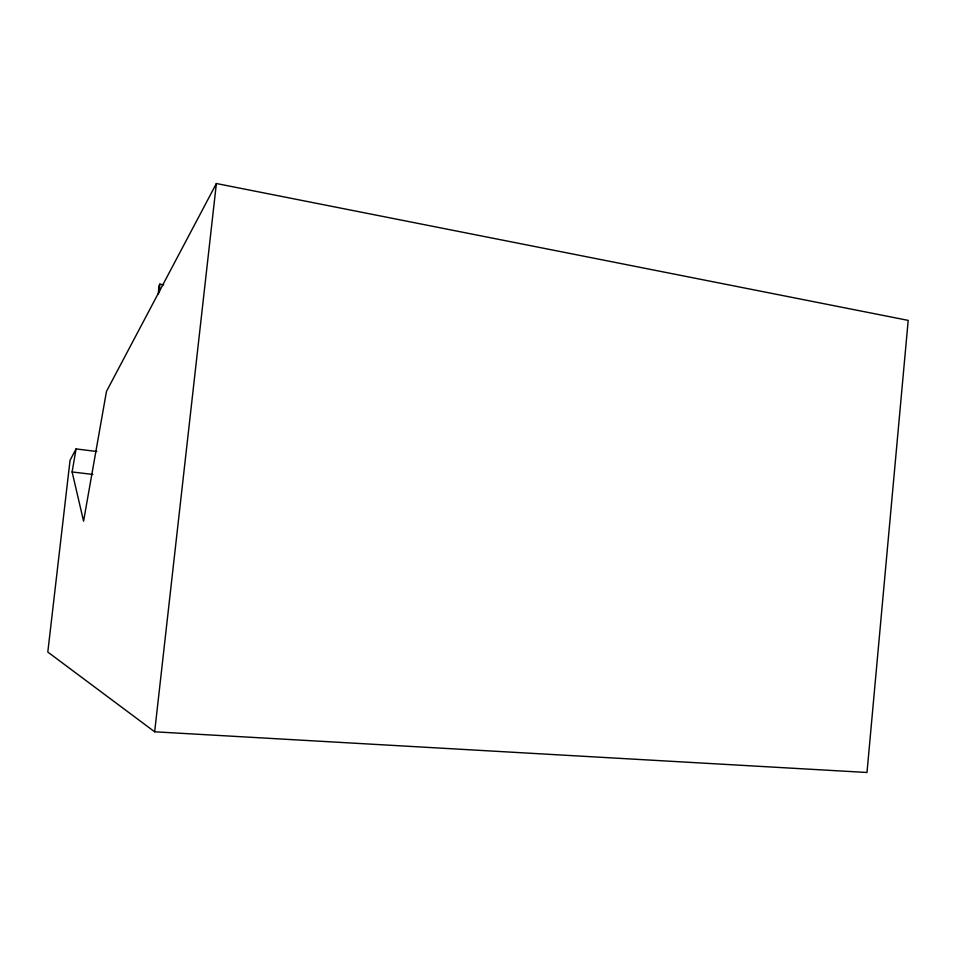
<?xml version="1.0" encoding="UTF-8"?>
<svg xmlns="http://www.w3.org/2000/svg" width="956" height="956" viewBox="0 0 956 956"><rect width="100%" height="100%" fill="white"/><g stroke="black" fill="none" stroke-linecap="round" stroke-linejoin="round"><path stroke-width="1.43" d="M158.326 294.424L158.827 286.023L159.819 284.123L163.679 284.876M159.329 292.536L159.819 284.123M154.657 731.794L216.379 183.516L908.2 320.38L866.996 772.484L154.657 731.794L47.8 652.052L70.051 460.302L76.074 448.914L96.819 451.519M216.379 183.516L106.474 391.398L83.578 521.163L72.118 471.965L76.074 448.914M72.118 471.965L92.84 474.439"/></g></svg>
